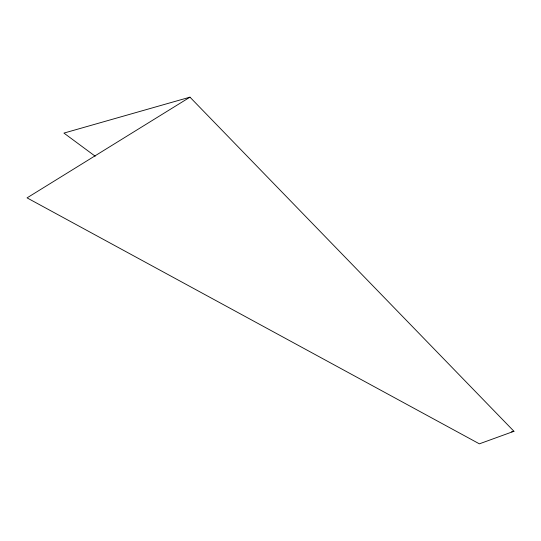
<?xml version="1.0" encoding="UTF-8"?>
<svg xmlns="http://www.w3.org/2000/svg" width="541" height="541" viewBox="0 0 541 541"><rect width="100%" height="100%" fill="white"/><g stroke="black" fill="none" stroke-linecap="round" stroke-linejoin="round"><path stroke-width="0.81" d="M189.965 97.164L27.05 197.871L479.373 443.836L513.95 431.285L189.965 97.164L63.933 133.093L95.196 156.214M511.536 431.853L513.95 431.285"/></g></svg>
